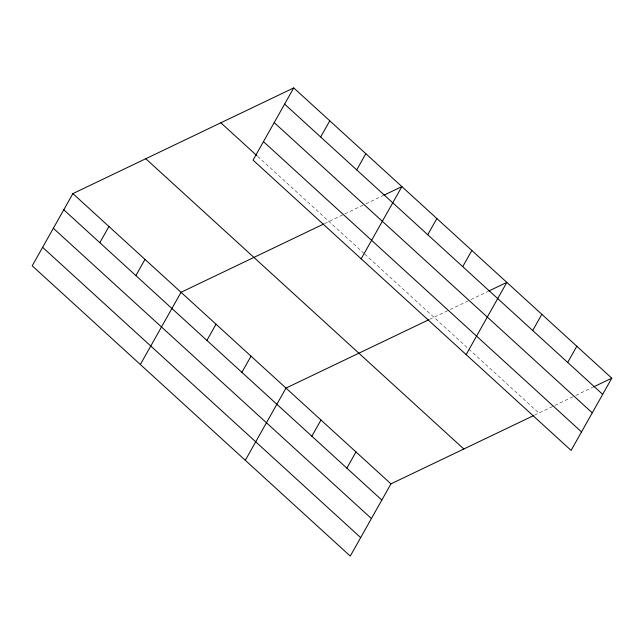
<?xml version="1.0" encoding="UTF-8"?>
<svg xmlns="http://www.w3.org/2000/svg" width="644" height="644" viewBox="0 0 644 644"><rect width="100%" height="100%" fill="white"/><g stroke="black" fill="none" stroke-linecap="round" stroke-linejoin="round"><path stroke-width="0.48" stroke-dasharray="3.22 2.42" d="M324.528 223.621L364.987 204.253M365.889 203.826L382.987 195.647M429.492 319.408L449.254 309.949M450.156 309.514L469.951 300.048M470.853 299.613L487.943 291.434M534.448 415.195L574.907 395.835M575.808 395.4L592.907 387.221M257.64 156.355L363.989 253.406M364.713 254.074L538.923 413.054"/><path stroke-width="0.97" d="M293.736 87.914L253.044 160.131L571.107 450.398L611.8 378.181L293.736 87.914L72.893 193.603L32.2 265.819L350.264 556.086L390.956 483.869L533.554 415.621M99.82 242.691L108.941 226.503M135.86 275.592L144.989 259.395M140.344 364.512L181.036 292.296L323.634 224.048M320.664 136.995L329.784 120.806M206.901 340.418L216.022 324.222M241.886 372.345L251.007 356.156M356.712 169.895L365.832 153.707M245.3 460.299L285.992 388.082L428.598 319.835M361.187 258.824L401.88 186.599L383.888 195.213M311.857 436.205L320.978 420.009M427.745 234.722L436.865 218.533M346.842 468.132L355.971 451.943M462.73 266.648L471.851 250.46M466.143 354.611L506.836 282.394L488.844 290.999M532.701 330.509L541.829 314.32M567.694 362.443L576.815 346.247M593.808 386.794L611.8 378.181M284.616 104.103L602.679 394.37M274.199 122.593L592.263 412.86M263.46 141.64L581.524 431.907M220.86 122.787L256.908 155.687M145.769 158.722L463.833 448.997M72.893 193.603L390.956 483.869M63.772 209.791L381.828 500.058M53.355 228.282L371.411 518.549M42.617 247.328L360.68 537.603"/></g></svg>
